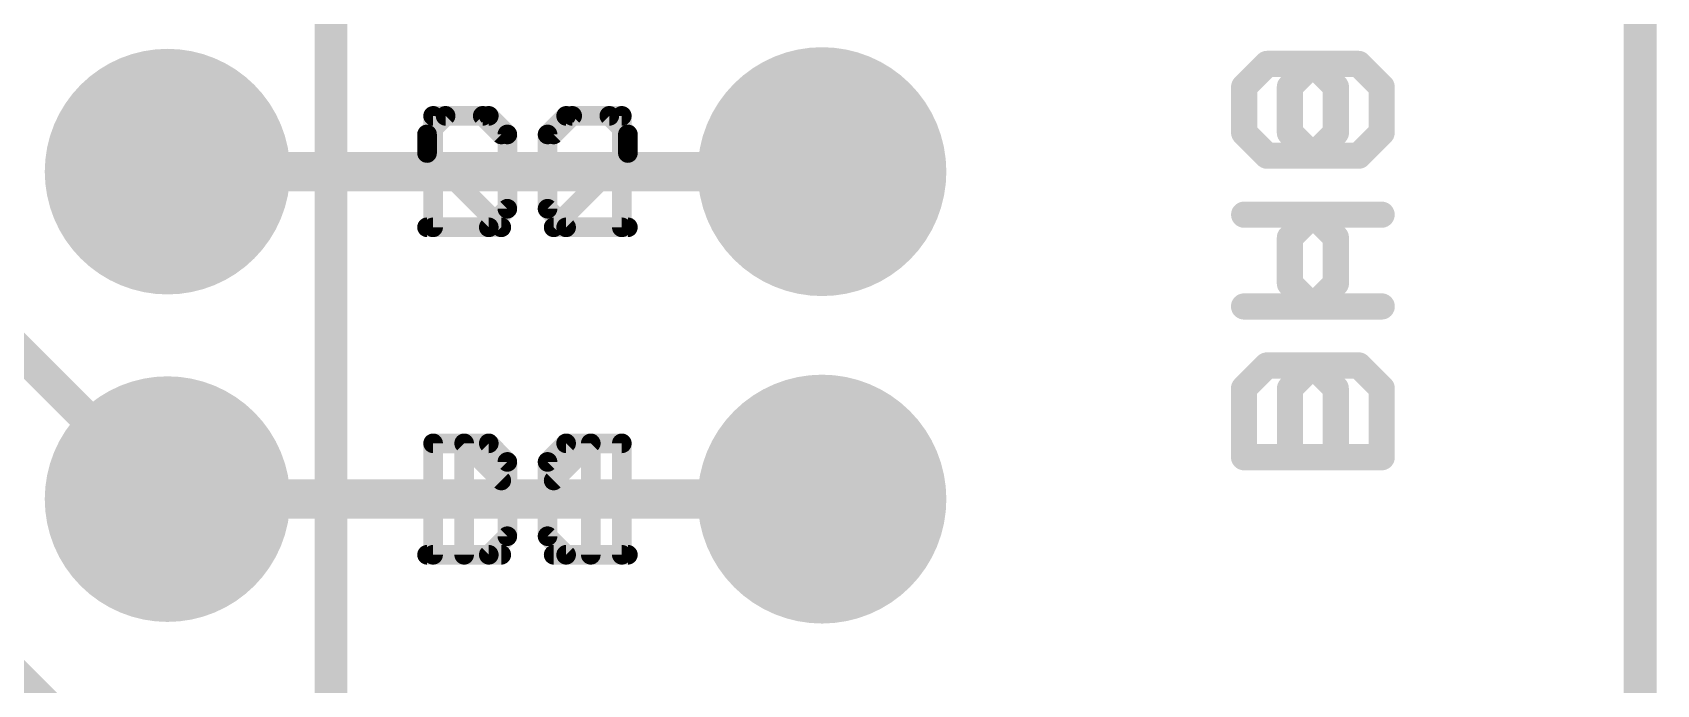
# Model space of a CAD drawing. Extents: x -30 to 77, y -16 to 37.
# Drawn here: x 28.16 to 40.77, y 4.91 to 9.97 of the extents above; entities that cross this region are included whole.
import ezdxf

# ---------------------------------------------------------------- set-up
doc = ezdxf.new("R2010")
doc.units = 0
for name, color, linetype in [('1', 12, 'CONTINUOUS'), ('16', 132, 'CONTINUOUS'), ('17', 110, 'CONTINUOUS'), ('20', 53, 'CONTINUOUS'), ('21', 41, 'CONTINUOUS'), ('22', 40, 'CONTINUOUS')]:
    doc.layers.add(name, color=color, linetype=linetype)

# ---------------------------------------------------------------- blocks, each defined once
blk = doc.blocks.new('ROUNDP')
at = {"const_width": 0.5}
blk.add_lwpolyline([(0, -0.25, 1), (0, 0.25, 1), (0, -0.25)], format="xyb", dxfattribs=at)

msp = doc.modelspace()

# ---------------------------------------------------------------- linework, layer by layer
at = {"layer": '1'}
for points, const_width in [([(40.64, 0), (40.64, 35.56)], 0.254), ([(29.21, 8.89), (34.29, 8.89)], 0.3048), ([(29.21, 8.89), (34.29, 8.89)], 0.3048), ([(27.94, 7.62), (29.21, 6.35)], 0.254), ([(29.21, 6.35), (34.29, 6.35)], 0.3048), ([(29.21, 6.35), (34.29, 6.35)], 0.3048), ([(29.21, 3.81), (27.305, 5.715)], 0.254)]:
    msp.add_lwpolyline(points, dxfattribs=dict(at, const_width=const_width))
for points, const_width in [([(29.21, 8.9662, 1), (29.21, 8.8138)], 0.1524), ([(29.21, 8.9662, 1), (29.21, 8.8138)], 0.1524), ([(34.29, 8.8138, 1), (34.29, 8.9662)], 0.1524), ([(34.29, 8.8138, 1), (34.29, 8.9662)], 0.1524), ([(29.21, 6.4262, 1), (29.21, 6.2738)], 0.1524), ([(29.21, 6.4262, 1), (29.21, 6.2738)], 0.1524), ([(29.1651, 6.3051, 1), (29.2549, 6.3949)], 0.127), ([(34.29, 6.2738, 1), (34.29, 6.4262)], 0.1524), ([(34.29, 6.2738, 1), (34.29, 6.4262)], 0.1524)]:
    msp.add_lwpolyline(points, format="xyb", dxfattribs=dict(at, const_width=const_width))
at = {"layer": '16', "const_width": 0.254}
msp.add_lwpolyline([(40.64, 0), (40.64, 35.56)], dxfattribs=at)
at = {"layer": '20', "const_width": 0.2032}
msp.add_lwpolyline([(40.64, 2.54), (40.64, 33.02)], dxfattribs=at)
at = {"layer": '21'}
for points, const_width in [([(30.48, 35.56), (30.48, 2.54)], 0.254), ([(38.0995, 9.7255), (37.9216, 9.5475)], 0.2032), ([(38.4554, 9.7255), (38.0995, 9.7255)], 0.2032), ([(38.6334, 9.5475), (38.4554, 9.7255)], 0.2032), ([(37.9216, 9.5475), (37.9216, 9.1916)], 0.2032), ([(38.6334, 9.1916), (38.6334, 9.5475)], 0.2032), ([(31.2717, 9.3225), (31.2717, 8.4582)], 0.1524), ([(31.7039, 9.3225), (31.2717, 9.3225)], 0.1524), ([(31.8479, 9.1785), (31.7039, 9.3225)], 0.1524), ([(32.3513, 9.3225), (32.2072, 9.1785)], 0.1524), ([(32.6394, 9.3225), (32.3513, 9.3225)], 0.1524), ([(32.7834, 9.1785), (32.6394, 9.3225)], 0.1524), ([(31.8479, 8.6023), (31.8479, 9.1785)], 0.1524), ([(32.7834, 9.0344), (32.7834, 9.1785)], 0.1524), ([(37.9216, 9.1916), (38.0995, 9.0137)], 0.2032), ([(38.4554, 9.0137), (38.6334, 9.1916)], 0.2032), ([(32.2072, 8.4582), (32.7834, 9.0344)], 0.1524), ([(38.0995, 9.0137), (38.4554, 9.0137)], 0.2032), ([(31.7039, 8.4582), (31.8479, 8.6023)], 0.1524), ([(37.9216, 8.3781), (38.0995, 8.5561)], 0.2032), ([(38.0995, 8.5561), (38.6334, 8.5561)], 0.2032), ([(31.2717, 8.4582), (31.7039, 8.4582)], 0.1524), ([(32.7834, 8.4582), (32.2072, 8.4582)], 0.1524), ([(37.9216, 8.0222), (37.9216, 8.3781)], 0.2032), ([(38.0995, 7.8443), (37.9216, 8.0222)], 0.2032), ([(37.5657, 7.8443), (38.6334, 7.8443)], 0.2032), ([(37.5657, 7.2087), (37.7436, 7.3867)], 0.2032), ([(37.7436, 7.3867), (38.0995, 7.3867)], 0.2032), ([(38.0995, 7.3867), (38.2775, 7.2087)], 0.2032), ([(37.5657, 6.6749), (37.5657, 7.2087)], 0.2032), ([(38.2775, 7.2087), (38.2775, 6.6749)], 0.2032), ([(31.2717, 6.7825), (31.2717, 5.9182)], 0.1524), ([(31.7039, 6.7825), (31.2717, 6.7825)], 0.1524), ([(31.8479, 6.6385), (31.7039, 6.7825)], 0.1524), ([(32.2072, 6.4944), (32.4953, 6.7825)], 0.1524), ([(32.4953, 6.7825), (32.4953, 5.9182)], 0.1524), ([(31.8479, 6.0623), (31.8479, 6.6385)], 0.1524), ([(38.6334, 6.6749), (37.5657, 6.6749)], 0.2032), ([(31.7039, 5.9182), (31.8479, 6.0623)], 0.1524), ([(31.2717, 5.9182), (31.7039, 5.9182)], 0.1524), ([(32.2072, 5.9182), (32.7834, 5.9182)], 0.1524)]:
    msp.add_lwpolyline(points, dxfattribs=dict(at, const_width=const_width))
for points, const_width in [([(38.0995, 9.7763, 1), (38.0995, 9.6747)], 0.1016), ([(38.1355, 9.6895, 1), (38.0636, 9.7614)], 0.1016), ([(38.4914, 9.7614, 1), (38.4195, 9.6895)], 0.1016), ([(38.4554, 9.6747, 1), (38.4554, 9.7763)], 0.1016), ([(37.9724, 9.5475, 1), (37.8708, 9.5475)], 0.1016), ([(37.8857, 9.5834, 1), (37.9575, 9.5116)], 0.1016), ([(38.6842, 9.5475, 1), (38.5826, 9.5475)], 0.1016), ([(38.5975, 9.5116, 1), (38.6693, 9.5834)], 0.1016), ([(31.3098, 9.3225, 1), (31.2336, 9.3225)], 0.0762), ([(31.2717, 9.3606, 1), (31.2717, 9.2844)], 0.0762), ([(31.7308, 9.3495, 1), (31.6769, 9.2956)], 0.0762), ([(31.7039, 9.2844, 1), (31.7039, 9.3606)], 0.0762), ([(32.3513, 9.3606, 1), (32.3513, 9.2844)], 0.0762), ([(32.3782, 9.2956, 1), (32.3243, 9.3495)], 0.0762), ([(32.6663, 9.3495, 1), (32.6124, 9.2956)], 0.0762), ([(32.6394, 9.2844, 1), (32.6394, 9.3606)], 0.0762), ([(31.886, 9.1785, 1), (31.8098, 9.1785)], 0.0762), ([(31.821, 9.1515, 1), (31.8748, 9.2054)], 0.0762), ([(32.1803, 9.2054, 1), (32.2341, 9.1515)], 0.0762), ([(32.8215, 9.1785, 1), (32.7453, 9.1785)], 0.0762), ([(32.7565, 9.1515, 1), (32.8104, 9.2054)], 0.0762), ([(37.9575, 9.2275, 1), (37.8857, 9.1557)], 0.1016), ([(37.8708, 9.1916, 1), (37.9724, 9.1916)], 0.1016), ([(38.5826, 9.1916, 1), (38.6842, 9.1916)], 0.1016), ([(38.6693, 9.1557, 1), (38.5975, 9.2275)], 0.1016), ([(32.8104, 9.0075, 1), (32.7565, 9.0614)], 0.0762), ([(38.0995, 9.0645, 1), (38.0995, 8.9628)], 0.1016), ([(38.0636, 8.9777, 1), (38.1355, 9.0496)], 0.1016), ([(38.4195, 9.0496, 1), (38.4914, 8.9777)], 0.1016), ([(38.4554, 8.9628, 1), (38.4554, 9.0645)], 0.1016), ([(32.7453, 9.0344, 1), (32.8215, 9.0344)], 0.0762), ([(31.8098, 8.6023, 1), (31.886, 8.6023)], 0.0762), ([(31.8748, 8.5753, 1), (31.821, 8.6292)], 0.0762), ([(38.0995, 8.6069, 1), (38.0995, 8.5053)], 0.1016), ([(38.1355, 8.5201, 1), (38.0636, 8.592)], 0.1016), ([(38.6334, 8.5053, 1), (38.6334, 8.6069)], 0.1016), ([(31.2717, 8.4963, 1), (31.2717, 8.4201)], 0.0762), ([(31.2336, 8.4582, 1), (31.3098, 8.4582)], 0.0762), ([(31.6769, 8.4851, 1), (31.7308, 8.4313)], 0.0762), ([(31.7039, 8.4201, 1), (31.7039, 8.4963)], 0.0762), ([(32.2072, 8.4963, 1), (32.2072, 8.4201)], 0.0762), ([(32.1803, 8.4851, 1), (32.2341, 8.4313)], 0.0762), ([(32.7834, 8.4201, 1), (32.7834, 8.4963)], 0.0762), ([(37.9724, 8.3781, 1), (37.8708, 8.3781)], 0.1016), ([(37.8857, 8.414, 1), (37.9575, 8.3422)], 0.1016), ([(37.9575, 8.0581, 1), (37.8857, 7.9863)], 0.1016), ([(37.8708, 8.0222, 1), (37.9724, 8.0222)], 0.1016), ([(37.5657, 7.8951, 1), (37.5657, 7.7935)], 0.1016), ([(38.6334, 7.7935, 1), (38.6334, 7.8951)], 0.1016), ([(38.0636, 7.8083, 1), (38.1355, 7.8802)], 0.1016), ([(37.7436, 7.4375, 1), (37.7436, 7.3359)], 0.1016), ([(37.7796, 7.3507, 1), (37.7077, 7.4226)], 0.1016), ([(38.1355, 7.4226, 1), (38.0636, 7.3507)], 0.1016), ([(38.0995, 7.3359, 1), (38.0995, 7.4375)], 0.1016), ([(37.6165, 7.2087, 1), (37.5149, 7.2087)], 0.1016), ([(37.5298, 7.2446, 1), (37.6016, 7.1728)], 0.1016), ([(38.3283, 7.2087, 1), (38.2267, 7.2087)], 0.1016), ([(38.2416, 7.1728, 1), (38.3134, 7.2446)], 0.1016), ([(31.3098, 6.7825, 1), (31.2336, 6.7825)], 0.0762), ([(31.2717, 6.8206, 1), (31.2717, 6.7444)], 0.0762), ([(31.7308, 6.8095, 1), (31.6769, 6.7556)], 0.0762), ([(31.7039, 6.7444, 1), (31.7039, 6.8206)], 0.0762), ([(32.5334, 6.7825, 1), (32.4572, 6.7825)], 0.0762), ([(32.5223, 6.7556, 1), (32.4684, 6.8095)], 0.0762), ([(31.886, 6.6385, 1), (31.8098, 6.6385)], 0.0762), ([(31.821, 6.6115, 1), (31.8748, 6.6654)], 0.0762), ([(37.5657, 6.7257, 1), (37.5657, 6.6241)], 0.1016), ([(37.5149, 6.6749, 1), (37.6165, 6.6749)], 0.1016), ([(38.2267, 6.6749, 1), (38.3283, 6.6749)], 0.1016), ([(38.6334, 6.6241, 1), (38.6334, 6.7257)], 0.1016), ([(32.1803, 6.5214, 1), (32.2341, 6.4675)], 0.0762), ([(31.8098, 6.0623, 1), (31.886, 6.0623)], 0.0762), ([(31.8748, 6.0353, 1), (31.821, 6.0892)], 0.0762), ([(31.2717, 5.9563, 1), (31.2717, 5.8801)], 0.0762), ([(31.2336, 5.9182, 1), (31.3098, 5.9182)], 0.0762), ([(31.6769, 5.9451, 1), (31.7308, 5.8913)], 0.0762), ([(31.7039, 5.8801, 1), (31.7039, 5.9563)], 0.0762), ([(32.2072, 5.9563, 1), (32.2072, 5.8801)], 0.0762), ([(32.4572, 5.9182, 1), (32.5334, 5.9182)], 0.0762), ([(32.7834, 5.8801, 1), (32.7834, 5.9563)], 0.0762)]:
    msp.add_lwpolyline(points, format="xyb", dxfattribs=dict(at, const_width=const_width))
at = {"layer": '22'}
for points, const_width in [([(37.5666, 9.5475), (37.7446, 9.7255)], 0.2032), ([(37.7446, 9.7255), (38.1005, 9.7255)], 0.2032), ([(38.1005, 9.7255), (38.2784, 9.5475)], 0.2032), ([(37.5666, 9.1916), (37.5666, 9.5475)], 0.2032), ([(38.2784, 9.5475), (38.2784, 9.1916)], 0.2032), ([(31.2246, 9.1785), (31.3686, 9.3225)], 0.1524), ([(31.3686, 9.3225), (31.6567, 9.3225)], 0.1524), ([(31.6567, 9.3225), (31.8008, 9.1785)], 0.1524), ([(32.1601, 9.1785), (32.3041, 9.3225)], 0.1524), ([(32.3041, 9.3225), (32.7363, 9.3225)], 0.1524), ([(32.7363, 9.3225), (32.7363, 8.4582)], 0.1524), ([(31.2246, 9.0344), (31.2246, 9.1785)], 0.1524), ([(32.1601, 8.6023), (32.1601, 9.1785)], 0.1524), ([(37.7446, 9.0137), (37.5666, 9.1916)], 0.2032), ([(38.2784, 9.1916), (38.1005, 9.0137)], 0.2032), ([(31.8008, 8.4582), (31.2246, 9.0344)], 0.1524), ([(38.1005, 9.0137), (37.7446, 9.0137)], 0.2032), ([(32.3041, 8.4582), (32.1601, 8.6023)], 0.1524), ([(38.1005, 8.5561), (37.5666, 8.5561)], 0.2032), ([(38.2784, 8.3781), (38.1005, 8.5561)], 0.2032), ([(31.2246, 8.4582), (31.8008, 8.4582)], 0.1524), ([(32.7363, 8.4582), (32.3041, 8.4582)], 0.1524), ([(38.2784, 8.0222), (38.2784, 8.3781)], 0.2032), ([(38.1005, 7.8443), (38.2784, 8.0222)], 0.2032), ([(38.6343, 7.8443), (37.5666, 7.8443)], 0.2032), ([(38.1005, 7.3867), (37.9225, 7.2087)], 0.2032), ([(38.4564, 7.3867), (38.1005, 7.3867)], 0.2032), ([(38.6343, 7.2087), (38.4564, 7.3867)], 0.2032), ([(37.9225, 7.2087), (37.9225, 6.6749)], 0.2032), ([(38.6343, 6.6749), (38.6343, 7.2087)], 0.2032), ([(31.8008, 6.4944), (31.5127, 6.7825)], 0.1524), ([(31.5127, 6.7825), (31.5127, 5.9182)], 0.1524), ([(32.1601, 6.6385), (32.3041, 6.7825)], 0.1524), ([(32.3041, 6.7825), (32.7363, 6.7825)], 0.1524), ([(32.7363, 6.7825), (32.7363, 5.9182)], 0.1524), ([(32.1601, 6.0623), (32.1601, 6.6385)], 0.1524), ([(37.5666, 6.6749), (38.6343, 6.6749)], 0.2032), ([(32.3041, 5.9182), (32.1601, 6.0623)], 0.1524), ([(31.8008, 5.9182), (31.2246, 5.9182)], 0.1524), ([(32.7363, 5.9182), (32.3041, 5.9182)], 0.1524)]:
    msp.add_lwpolyline(points, dxfattribs=dict(at, const_width=const_width))
for points, const_width in [([(37.7446, 9.7763, 1), (37.7446, 9.6747)], 0.1016), ([(37.7805, 9.6895, 1), (37.7086, 9.7614)], 0.1016), ([(38.1364, 9.7614, 1), (38.0645, 9.6895)], 0.1016), ([(38.1005, 9.6747, 1), (38.1005, 9.7763)], 0.1016), ([(37.6174, 9.5475, 1), (37.5158, 9.5475)], 0.1016), ([(37.5307, 9.5834, 1), (37.6025, 9.5116)], 0.1016), ([(38.3292, 9.5475, 1), (38.2276, 9.5475)], 0.1016), ([(38.2425, 9.5116, 1), (38.3143, 9.5834)], 0.1016), ([(31.3686, 9.3606, 1), (31.3686, 9.2844)], 0.0762), ([(31.3956, 9.2956, 1), (31.3417, 9.3495)], 0.0762), ([(31.6837, 9.3495, 1), (31.6298, 9.2956)], 0.0762), ([(31.6567, 9.2844, 1), (31.6567, 9.3606)], 0.0762), ([(32.3041, 9.3606, 1), (32.3041, 9.2844)], 0.0762), ([(32.3311, 9.2956, 1), (32.2772, 9.3495)], 0.0762), ([(32.7744, 9.3225, 1), (32.6982, 9.3225)], 0.0762), ([(32.7363, 9.2844, 1), (32.7363, 9.3606)], 0.0762), ([(31.1976, 9.2054, 1), (31.2515, 9.1515)], 0.0762), ([(31.2627, 9.1785, 1), (31.1865, 9.1785)], 0.0762), ([(31.7739, 9.1515, 1), (31.8277, 9.2054)], 0.0762), ([(32.1982, 9.1785, 1), (32.122, 9.1785)], 0.0762), ([(32.1332, 9.2054, 1), (32.187, 9.1515)], 0.0762), ([(37.6025, 9.2275, 1), (37.5307, 9.1557)], 0.1016), ([(37.5158, 9.1916, 1), (37.6174, 9.1916)], 0.1016), ([(38.2276, 9.1916, 1), (38.3292, 9.1916)], 0.1016), ([(38.3143, 9.1557, 1), (38.2425, 9.2275)], 0.1016), ([(31.2515, 9.0614, 1), (31.1976, 9.0075)], 0.0762), ([(37.7446, 9.0645, 1), (37.7446, 8.9628)], 0.1016), ([(37.7086, 8.9777, 1), (37.7805, 9.0496)], 0.1016), ([(38.0645, 9.0496, 1), (38.1364, 8.9777)], 0.1016), ([(38.1005, 8.9628, 1), (38.1005, 9.0645)], 0.1016), ([(31.1865, 9.0344, 1), (31.2627, 9.0344)], 0.0762), ([(32.187, 8.6292, 1), (32.1332, 8.5753)], 0.0762), ([(32.122, 8.6023, 1), (32.1982, 8.6023)], 0.0762), ([(37.5666, 8.6069, 1), (37.5666, 8.5053)], 0.1016), ([(38.1364, 8.592, 1), (38.0645, 8.5201)], 0.1016), ([(38.1005, 8.5053, 1), (38.1005, 8.6069)], 0.1016), ([(31.2246, 8.4963, 1), (31.2246, 8.4201)], 0.0762), ([(31.7739, 8.4313, 1), (31.8277, 8.4851)], 0.0762), ([(31.8008, 8.4201, 1), (31.8008, 8.4963)], 0.0762), ([(32.3041, 8.4963, 1), (32.3041, 8.4201)], 0.0762), ([(32.2772, 8.4313, 1), (32.3311, 8.4851)], 0.0762), ([(32.6982, 8.4582, 1), (32.7744, 8.4582)], 0.0762), ([(32.7363, 8.4201, 1), (32.7363, 8.4963)], 0.0762), ([(38.3292, 8.3781, 1), (38.2276, 8.3781)], 0.1016), ([(38.2425, 8.3422, 1), (38.3143, 8.414)], 0.1016), ([(38.2276, 8.0222, 1), (38.3292, 8.0222)], 0.1016), ([(38.3143, 7.9863, 1), (38.2425, 8.0581)], 0.1016), ([(37.5666, 7.8951, 1), (37.5666, 7.7935)], 0.1016), ([(38.6343, 7.7935, 1), (38.6343, 7.8951)], 0.1016), ([(38.0645, 7.8802, 1), (38.1364, 7.8083)], 0.1016), ([(38.1005, 7.4375, 1), (38.1005, 7.3359)], 0.1016), ([(38.1364, 7.3507, 1), (38.0645, 7.4226)], 0.1016), ([(38.4923, 7.4226, 1), (38.4204, 7.3507)], 0.1016), ([(38.4564, 7.3359, 1), (38.4564, 7.4375)], 0.1016), ([(37.9733, 7.2087, 1), (37.8717, 7.2087)], 0.1016), ([(37.8866, 7.2446, 1), (37.9584, 7.1728)], 0.1016), ([(38.6851, 7.2087, 1), (38.5835, 7.2087)], 0.1016), ([(38.5984, 7.1728, 1), (38.6702, 7.2446)], 0.1016), ([(31.5396, 6.8095, 1), (31.4857, 6.7556)], 0.0762), ([(31.5508, 6.7825, 1), (31.4746, 6.7825)], 0.0762), ([(32.3041, 6.8206, 1), (32.3041, 6.7444)], 0.0762), ([(32.3311, 6.7556, 1), (32.2772, 6.8095)], 0.0762), ([(32.7744, 6.7825, 1), (32.6982, 6.7825)], 0.0762), ([(32.7363, 6.7444, 1), (32.7363, 6.8206)], 0.0762), ([(32.1982, 6.6385, 1), (32.122, 6.6385)], 0.0762), ([(32.1332, 6.6654, 1), (32.187, 6.6115)], 0.0762), ([(37.5666, 6.7257, 1), (37.5666, 6.6241)], 0.1016), ([(37.8717, 6.6749, 1), (37.9733, 6.6749)], 0.1016), ([(38.5835, 6.6749, 1), (38.6851, 6.6749)], 0.1016), ([(38.6343, 6.6241, 1), (38.6343, 6.7257)], 0.1016), ([(31.7739, 6.4675, 1), (31.8277, 6.5214)], 0.0762), ([(32.187, 6.0892, 1), (32.1332, 6.0353)], 0.0762), ([(32.122, 6.0623, 1), (32.1982, 6.0623)], 0.0762), ([(31.2246, 5.9563, 1), (31.2246, 5.8801)], 0.0762), ([(31.4746, 5.9182, 1), (31.5508, 5.9182)], 0.0762), ([(31.8008, 5.8801, 1), (31.8008, 5.9563)], 0.0762), ([(32.3041, 5.9563, 1), (32.3041, 5.8801)], 0.0762), ([(32.2772, 5.8913, 1), (32.3311, 5.9451)], 0.0762), ([(32.6982, 5.9182, 1), (32.7744, 5.9182)], 0.0762), ([(32.7363, 5.8801, 1), (32.7363, 5.9563)], 0.0762)]:
    msp.add_lwpolyline(points, format="xyb", dxfattribs=dict(at, const_width=const_width))

# ---------------------------------------------------------------- block references
at = {"layer": '17', "xscale": 1.905, "yscale": 1.905}
for p in [(29.21, 8.89), (29.21, 8.89), (29.21, 6.35), (29.21, 6.35)]:
    msp.add_blockref('ROUNDP', p, dxfattribs=at)
at = {"layer": '17', "xscale": 1.9304, "yscale": 1.9304, "rotation": 0.1}
for p in [(34.29, 8.89), (34.29, 8.89), (34.29, 6.35), (34.29, 6.35)]:
    msp.add_blockref('ROUNDP', p, dxfattribs=at)

doc.saveas('drawing.dxf')
